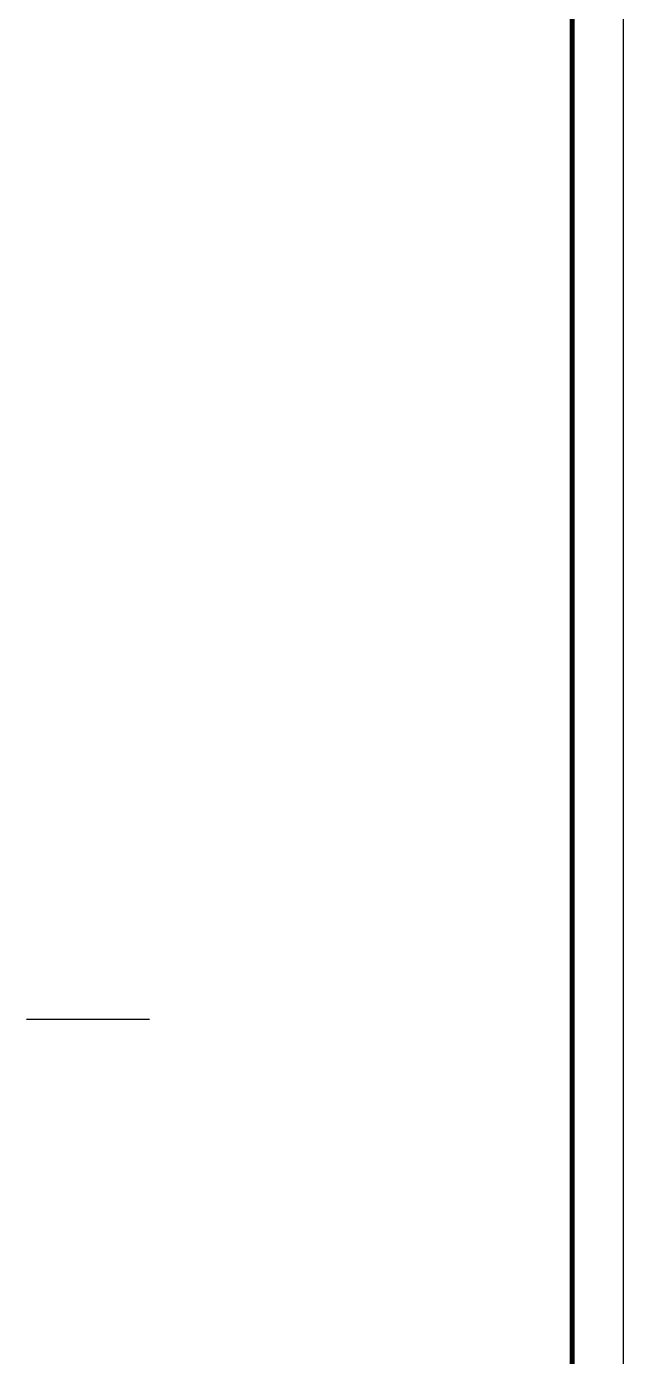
# Model space of a CAD drawing. Extents: x -12446 to 284554, y -295110 to 165007.
# Drawn here: x 94702 to 106354, y -269140 to -243169 of the extents above; entities that cross this region are included whole.
import ezdxf

# ---------------------------------------------------------------- set-up
doc = ezdxf.new("R2010")
doc.units = 0
doc.header["$LTSCALE"] = 1000
doc.layers.get('0').update_dxf_attribs({"linetype": 'CONTINUOUS'})
for name, color, linetype in [('A-Anno-Note', 241, 'CONTINUOUS'), ('AX-14-E$0$A-Detl-Thin', 131, 'CONTINUOUS'), ('AX-14-E$0$AX-31-B01$0$A-Grid-Iden', 11, 'CONTINUOUS'), ('AX-31-B01$0$A-Grid-Iden', 11, 'CONTINUOUS')]:
    doc.layers.add(name, color=color, linetype=linetype)

# ---------------------------------------------------------------- blocks, each defined once
blk = doc.blocks.new('*U192')
at = {"color": 4}
blk.add_lwpolyline([(-1041, -10), (10, -10), (10, 584), (-1041, 584)], close=True, dxfattribs=at)
at = {"color": 4, "const_width": 1}
blk.add_lwpolyline([(-1016, 0), (0, 0), (0, 574), (-1016, 574)], close=True, dxfattribs=at)
blk = doc.blocks.new('AX-14-E$0$A$C2994032C')
at = {"layer": 'AX-14-E$0$A-Detl-Thin'}
blk.add_line((36480, 0), (38880, 0), dxfattribs=at)
blk = doc.blocks.new('*U400')
at = {"color": 4, "const_width": 1}
blk.add_lwpolyline([(-1016, 0), (0, 0), (0, 574), (-1016, 574)], close=True, dxfattribs=at)
blk = doc.blocks.new('AX-14-E')
at = {"layer": 'AX-14-E$0$A-Detl-Thin'}
blk.add_blockref('AX-14-E$0$A$C2994032C', (58222, -262554), dxfattribs=at)
at = {"layer": 'AX-14-E$0$AX-31-B01$0$A-Grid-Iden', "linetype": 'ByBlock', "xscale": 100, "yscale": 100, "zscale": 100, "rotation": 270}
blk.add_blockref('*U400', (47954, -294110), dxfattribs=at)

msp = doc.modelspace()

# ---------------------------------------------------------------- block references
at = {"layer": 'AX-31-B01$0$A-Grid-Iden', "linetype": 'ByBlock', "xscale": 100, "yscale": 100, "zscale": 100, "rotation": 270}
msp.add_blockref('*U192', (47954, -294110), dxfattribs=at)

# ---------------------------------------------------------------- next in the draw order: block references
at = {"layer": 'A-Anno-Note'}
msp.add_blockref('AX-14-E', (0, 0), dxfattribs=at)

doc.saveas('drawing.dxf')
